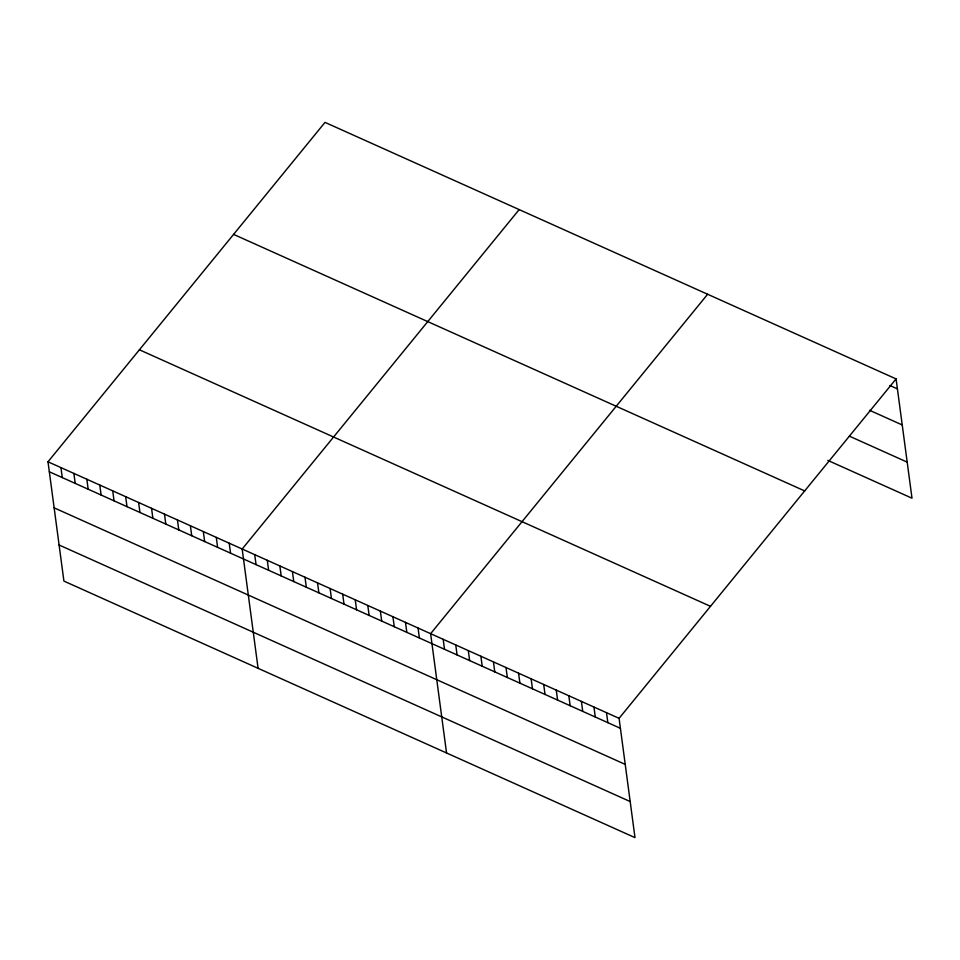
<?xml version="1.0" encoding="UTF-8"?>
<svg xmlns="http://www.w3.org/2000/svg" width="960" height="960" viewBox="0 0 960 960"><rect width="100%" height="100%" fill="white"/><g stroke="black" fill="none" stroke-linecap="round" stroke-linejoin="round"><path stroke-width="1.44" d="M896.088 378.912L619.08 718.332L634.992 837.624L63.912 581.088L48 461.796L325.008 122.376L896.088 378.912L912 498.204L827.82 460.392M519.168 209.592L242.172 549.024L258.084 668.304M707.628 294.252L430.62 633.672L446.544 752.964M889.872 385.5L897.408 388.884M869.556 410.28L902.232 424.956M849.396 436.164L907.188 462.132M233.592 234.384L804.672 490.92M139.416 349.788L710.484 606.324M48 461.796L619.08 718.332M49.332 471.768L620.412 728.304M54.144 507.84L625.224 764.376M59.1 545.004L630.18 801.552M606.516 712.692L607.848 722.664M593.952 707.052L595.284 717.012M581.388 701.4L582.72 711.372M568.824 695.76L570.156 705.732M556.26 690.12L557.592 700.08M543.696 684.468L545.028 694.44M531.132 678.828L532.464 688.8M518.568 673.188L519.9 683.148M506.004 667.536L507.336 677.508M493.44 661.896L494.772 671.868M480.876 656.256L482.208 666.216M468.312 650.604L469.644 660.576M455.748 644.964L457.08 654.936M443.184 639.324L444.516 649.284M418.056 628.032L419.388 638.004M405.492 622.392L406.824 632.352M392.928 616.74L394.26 626.712M380.364 611.1L381.696 621.072M367.8 605.46L369.132 615.42M355.236 599.82L356.568 609.78M342.672 594.168L344.004 604.14M330.108 588.528L331.44 598.488M317.544 582.888L318.876 592.848M304.98 577.236L306.312 587.208M292.416 571.596L293.748 581.568M279.852 565.956L281.184 575.916M267.288 560.304L268.62 570.276M254.724 554.664L256.056 564.636M229.224 543.204L230.556 553.176M216.276 537.384L217.608 547.356M203.328 531.576L204.66 541.536M190.392 525.756L191.724 535.728M177.444 519.948L178.776 529.908M164.496 514.128L165.828 524.1M151.56 508.32L152.88 518.28M138.612 502.5L139.944 512.472M125.664 496.68L126.996 506.652M112.728 490.872L114.048 500.832M99.78 485.052L101.112 495.024M86.832 479.244L88.164 489.204M73.884 473.424L75.216 483.396M60.948 467.604L62.28 477.576"/></g></svg>
